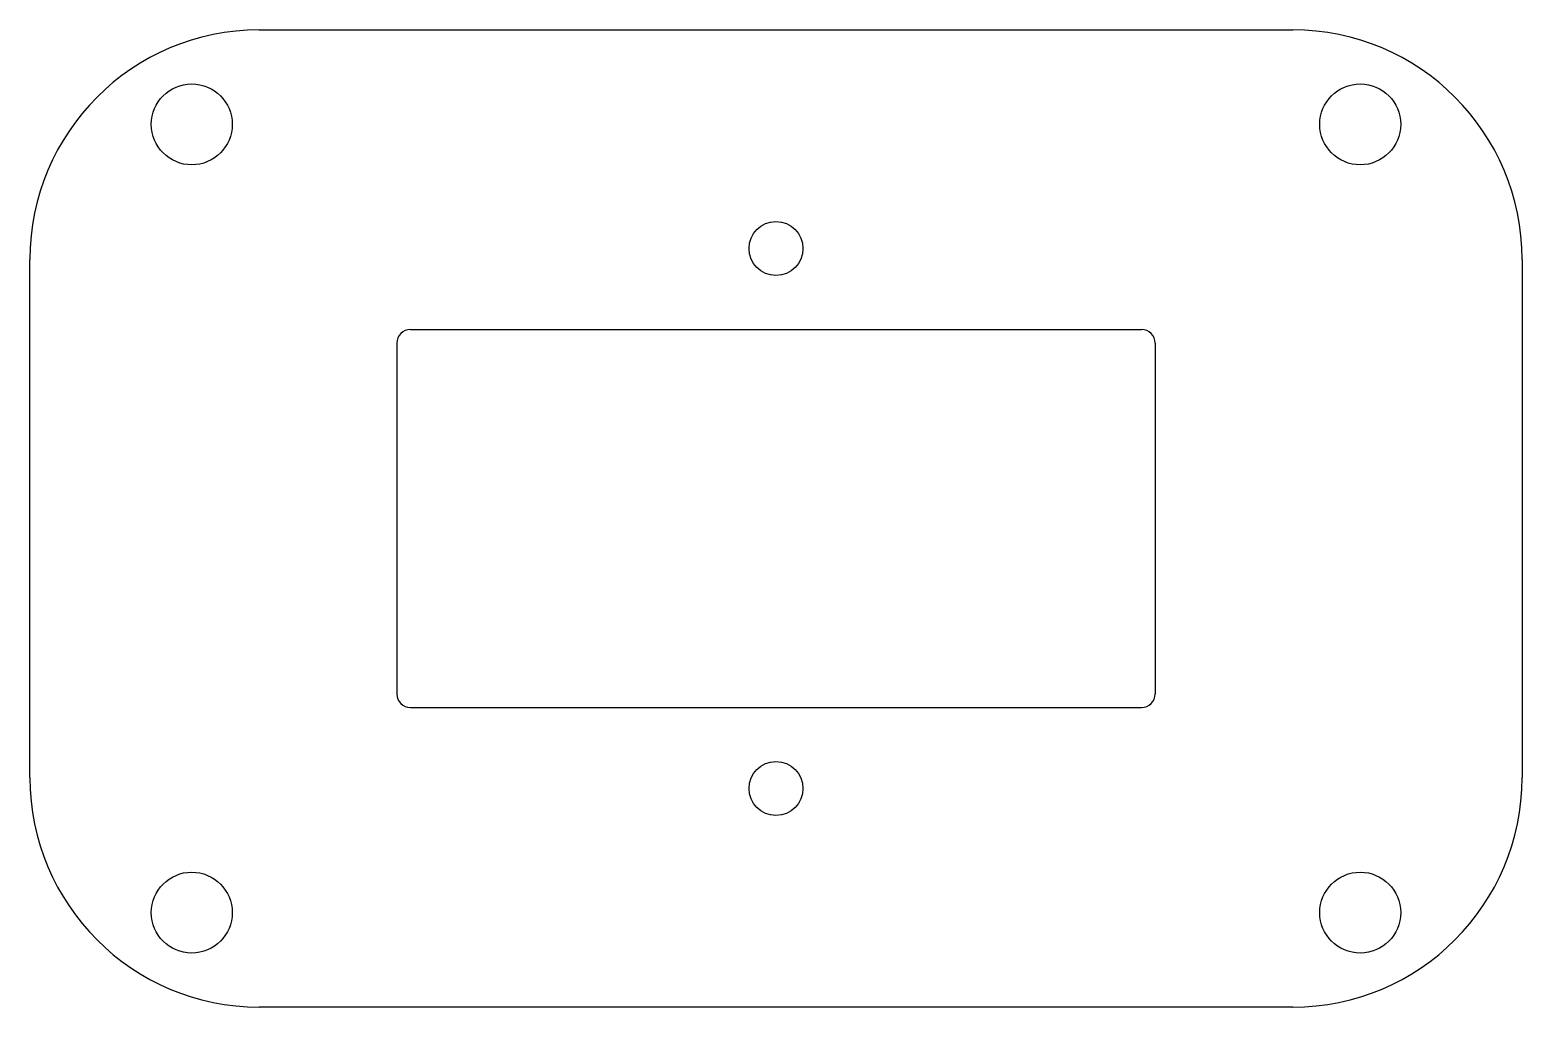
# Model space of a CAD drawing. Extents: x 0 to 420, y 0 to 297.
# Drawn here: x 154.7 to 265.3, y 112.3 to 184.7 of the extents above; entities that cross this region are included whole.
import ezdxf

# ---------------------------------------------------------------- set-up
doc = ezdxf.new("R2010")
doc.units = 0

msp = doc.modelspace()

# ---------------------------------------------------------------- linework, layer by layer
for p, q in [((171.699997, 184.699982), (248.300003, 184.699982)), ((154.699997, 129.299988), (154.699997, 167.699982)), ((265.299988, 167.699982), (265.299988, 129.299988)), ((181.899994, 161.5), (181.899994, 135.5)), ((182.899994, 162.5), (237.100006, 162.5)), ((238.100006, 161.5), (238.100006, 135.5)), ((182.899994, 134.5), (237.100006, 134.5)), ((248.300003, 112.299995), (171.699997, 112.299995))]:
    msp.add_line(p, q)
for centre, radius in [((166.699997, 177.699982), 3), ((253.300003, 177.699982), 3), ((210, 168.5), 2), ((210, 128.5), 2), ((166.699997, 119.299995), 3), ((253.300003, 119.299995), 3)]:
    msp.add_circle(centre, radius)
for centre, radius, start, end in [((171.701065, 167.698914), 17.001465, 90.003582, 179.996412), ((248.298935, 167.698914), 17.001465, 0.003582, 89.996417), ((182.899994, 161.5), 1, 90.000003, 180.000005), ((237.100006, 161.5), 1, 0, 90.000003), ((182.899994, 135.5), 1, 180.000005, 269.999997), ((237.100006, 135.5), 1, 269.999997, 360), ((171.701065, 129.301056), 17.001465, 180.003588, 269.996418), ((248.298935, 129.301056), 17.001465, 270.003583, 359.996418)]:
    msp.add_arc(centre, radius, start, end)

doc.saveas('drawing.dxf')
